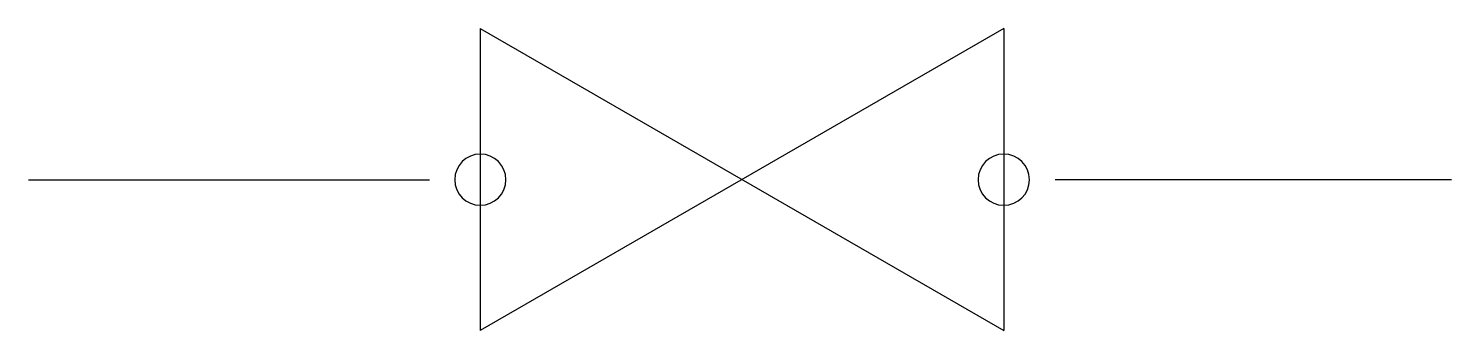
# Model space of a CAD drawing. Header units: metres. Extents: x -21054.1 to -21019.4, y -11834.5 to -11827.2.
import ezdxf

# ---------------------------------------------------------------- set-up
doc = ezdxf.new("R2010")
doc.units = ezdxf.units.M

msp = doc.modelspace()

# ---------------------------------------------------------------- linework, layer by layer
for p, q in [((-21043.07, -11827.16), (-21030.3, -11834.53)), ((-21030.3, -11827.16), (-21043.07, -11834.53)), ((-21043.07, -11827.16), (-21043.07, -11834.53)), ((-21030.3, -11827.16), (-21030.3, -11834.53)), ((-21054.08, -11830.85), (-21044.3, -11830.85)), ((-21019.39, -11830.85), (-21029.05, -11830.85))]:
    msp.add_line(p, q)
for points in [[(-21043.69, -11830.85, 1), (-21042.44, -11830.85, 1)], [(-21030.93, -11830.85, 1), (-21029.68, -11830.85, 1)]]:
    msp.add_lwpolyline(points, format="xyb", close=True)

doc.saveas('drawing.dxf')
